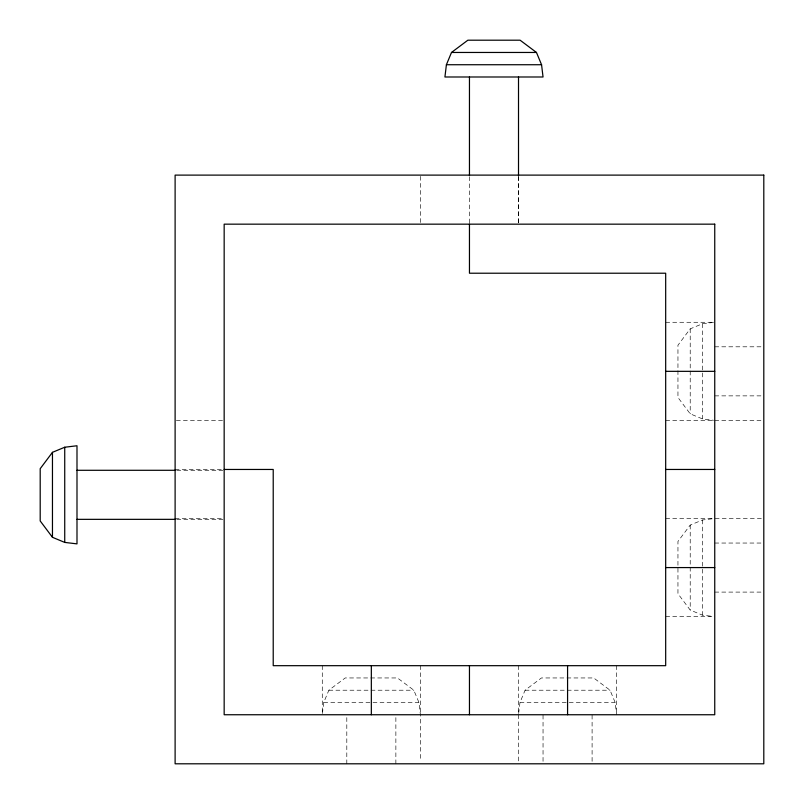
<?xml version="1.0" encoding="UTF-8"?>
<svg xmlns="http://www.w3.org/2000/svg" width="804" height="804" viewBox="0 0 804 804"><rect width="100%" height="100%" fill="white"/><g stroke="black" fill="none" stroke-linecap="round" stroke-linejoin="round"><path stroke-width="0.6" stroke-dasharray="4.02 3.01" d="M346.805 763.8L346.805 714.746M395.869 763.8L395.869 714.746M469.456 222.939L469.456 175.111M518.51 222.939L518.51 175.111M543.042 761.348L543.042 714.746M592.096 761.348L592.096 714.746M322.424 713.52L323.751 702.475L328.856 690.214L345.207 677.953L397.467 677.953L413.829 690.214L418.924 702.475L420.402 714.746L420.402 761.348M518.66 713.52L519.987 702.475L525.082 690.214L541.444 677.953L593.694 677.953L610.055 690.214L615.15 702.475L616.628 714.746M713.52 322.424L702.475 323.751L690.214 328.856L677.953 345.207L677.953 397.467L690.214 413.829L702.475 418.924L713.52 420.251M761.348 518.51L714.746 518.51L702.475 519.987L690.214 525.082L677.953 541.444L677.953 593.694L690.214 610.055L702.475 615.15L713.52 616.477M665.682 322.283L713.52 322.283M714.746 346.805L761.348 346.805M714.746 395.869L761.348 395.869M176.337 420.402L224.165 420.402M665.682 420.402L713.52 420.402M714.746 420.402L761.348 420.402M175.111 469.456L222.939 469.456M176.769 470.29L222.919 470.29M175.111 518.51L224.165 518.51M665.682 518.51L713.52 518.51M176.769 519.344L222.919 519.344M714.746 543.042L761.348 543.042M714.746 592.096L761.348 592.096M665.682 616.628L713.52 616.628M328.856 690.214L413.829 690.214M525.082 690.214L610.055 690.214M323.751 702.475L418.924 702.475M519.987 702.475L615.15 702.475M702.475 323.751L702.475 418.924M702.475 519.987L702.475 615.15M690.214 328.856L690.214 413.829M690.214 525.082L690.214 610.055M616.628 665.682L616.628 713.52M518.51 176.337L518.51 224.165M518.51 665.682L518.51 713.52M518.51 714.746L518.51 761.348M420.402 176.337L420.402 224.165M420.402 665.682L420.402 713.52M322.283 665.682L322.283 713.52"/><path stroke-width="1.21" d="M469.456 175.523L469.456 76.993M518.51 175.523L518.51 76.993M446.401 64.732L444.924 76.993L543.042 76.993L541.564 64.732L536.469 52.461L520.108 40.2L467.858 40.2L451.496 52.461L446.401 64.732L541.564 64.732M52.461 452.33L40.2 468.692L40.2 520.952L52.461 537.303L64.732 542.409L76.993 543.876L76.993 445.758L64.732 447.235L52.461 452.33L52.461 537.303M451.496 52.461L536.469 52.461M665.682 371.337L714.746 371.337M224.165 469.456L273.219 469.456L273.219 665.682L665.682 665.682L665.682 273.219L469.456 273.219L469.456 224.165M665.682 469.456L714.746 469.456M76.993 470.29L175.523 470.29M76.993 519.344L175.523 519.344M665.682 567.574L714.746 567.574M567.574 665.682L567.574 714.746M469.456 665.682L469.456 714.746M371.337 665.682L371.337 714.746M64.732 447.235L64.732 542.409M763.8 175.111L175.111 175.111L175.111 763.8L763.8 763.8L763.8 175.111M714.746 224.165L224.165 224.165L224.165 714.746L714.746 714.746L714.746 224.165"/></g></svg>
